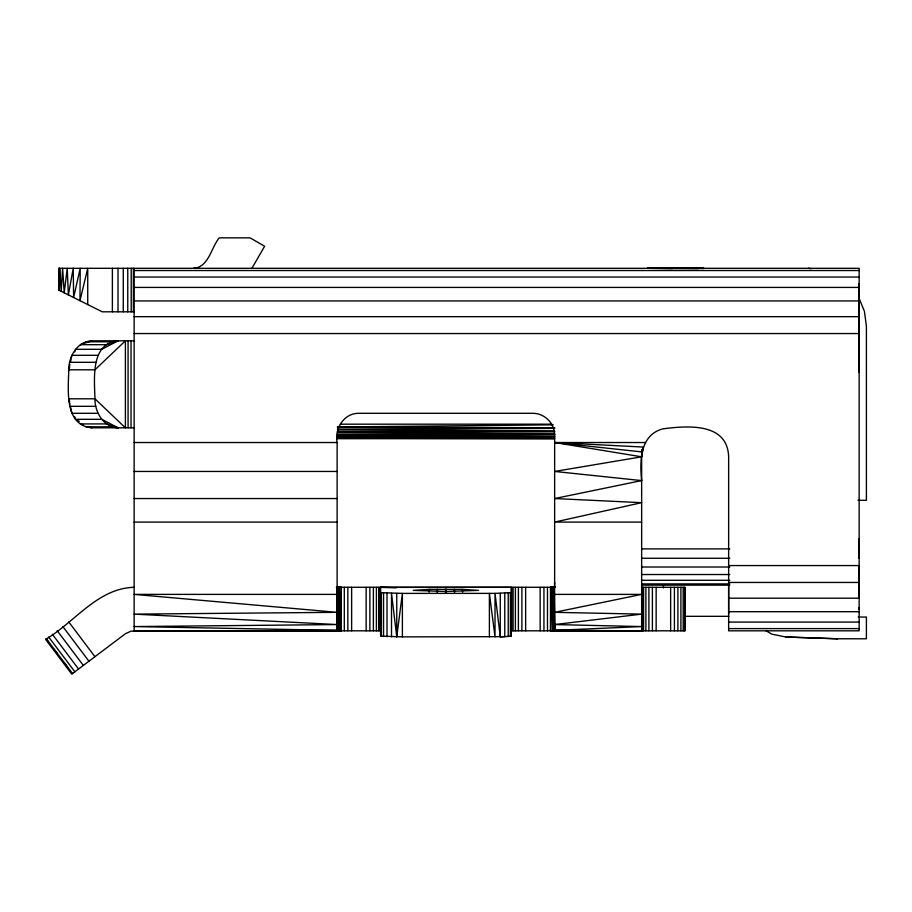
<?xml version="1.0" encoding="UTF-8"?>
<svg xmlns="http://www.w3.org/2000/svg" width="912" height="912" viewBox="0 0 912 912"><rect width="100%" height="100%" fill="white"/><g stroke="black" fill="none" stroke-linecap="round" stroke-linejoin="round"><path stroke-width="1.37" d="M87.734 304.562L87.734 268.31L79.96 300.675L80.222 268.31L73.621 297.506L73.234 268.31L68.377 294.884L67.226 268.31L64.205 292.798L62.62 268.31L61.207 291.293L59.713 268.31L59.314 290.347L58.733 290.062L58.733 268.31L859.15 268.31L859.15 630.819L728.642 630.819L728.642 456.809C727.502 422.222 687.26 425.779 663.081 428.811C639.7 434.842 639.757 461.369 641.649 480.59L554.644 498.545L641.649 502.672L554.644 522.097L641.649 522.097M134.132 587.317C97.698 588.137 74.602 622.349 45.6 639.403L71.774 674.139L125.4 633.737L131.032 631.15L337.132 630.374L337.132 586.598L341.282 587.317L341.282 630.819L337.132 630.374L337.132 442.525C334.522 428.731 343.835 413.056 358.883 413.307L532.893 413.307C544.532 413.239 554.713 423.419 554.644 435.058L554.644 630.374L550.495 630.819L550.495 587.317L554.473 586.883L554.644 582.529M511.142 636.12L511.142 587.317L380.635 587.396L380.635 636.12L402.386 636.884L504.769 636.656L511.142 636.12L511.142 592.64L495.022 593.381L402.386 593.404L380.635 592.64M554.644 594.385L641.649 594.385L554.644 612.328L641.649 614.118L554.644 624.56L554.644 630.374L641.649 630.819L641.649 449.639M728.642 614.05L728.642 584.82M859.15 607.768L859.15 609.068L859.15 607.586M859.15 596.323L859.15 565.565L728.642 565.565M858.659 555.853L859.15 558.372L858.728 539.129L858.659 542.104M858.637 365.085L858.842 372.244L859.15 283.575M338.683 630.762L339.218 587.271L337.52 630.614L337.315 586.883M550.495 587.317L551.942 587.294L550.495 630.819L641.649 630.819L554.473 630.545L553.105 587.225L552.558 630.785L551.942 587.294L554.644 586.598M341.282 587.317L339.845 630.808L339.218 587.271M59.713 268.31L58.858 290.119L58.733 268.31L58.835 272.437M858.659 550.472L858.716 539.323L859.15 558.372M641.649 456.809L643.336 447.051L554.644 442.525L641.649 456.809L554.644 471.447L641.649 480.59M134.132 427.808L91.918 427.808C63.817 425.277 68.389 389.036 68.765 369.805C68.605 356.501 77.383 341.305 91.918 340.803L134.132 340.803M74.693 351.861L75.548 349.307L101.722 349.307L118.104 340.803C89.992 343.345 94.563 379.586 94.939 398.806C94.78 412.121 103.569 427.318 118.104 427.808L101.722 419.315L75.548 419.315L74.693 416.75M391.51 636.781L391.51 593.302L396.754 636.85L402.386 593.404L402.386 636.872M859.15 369.713L858.83 372.096L859.15 353.047L858.659 355.463M429.153 592.105L429.575 589.38L462.202 589.38L478.515 590.372L445.888 591.5L413.261 590.372L429.575 589.38M642.059 451.93L554.644 442.525L645.411 442.525M436.951 591.991L437.441 589.266L437.441 592.07M445.364 591.945L445.888 589.232L446.413 591.945M69.893 404.084L68.765 398.806L94.939 398.806L125.4 427.808L125.4 340.803L94.939 369.805L68.765 369.805L69.893 364.538M70.452 361.904L71.866 355.304L98.04 355.304M68.765 369.805L69.608 367.251M251.894 268.31L264.64 246.24L250.105 237.861L219.245 237.861C211.094 247.483 208.859 267.524 193.298 268.31M702.65 268.607L703.893 268.31L647.44 268.31L672.874 268.573M91.918 340.803L80.336 344.69L106.522 344.69L118.104 340.803M703.255 268.345L647.44 268.31L698.398 268.584M553.105 630.762L554.257 630.614M489.391 636.872L489.391 593.404L495.022 636.85L495.022 593.381L500.266 636.781L504.769 636.656L504.769 593.176M337.474 426.987L553.196 424.844M554.61 428.355L337.474 429.734L554.61 431.057M554.61 431.729L337.474 432.71L554.61 434.055M554.61 434.614L337.474 435.218L554.61 436.392M337.474 437.11L554.61 436.825L337.474 436.745M259.156 630.648L134.132 630.819L134.132 268.31M134.132 270.533L859.15 270.533M134.132 277.043L859.15 277.043M134.132 287.417L859.15 287.417M134.132 300.937L859.15 300.937M134.132 311.813L102.235 311.813L58.733 290.062M134.132 316.669L859.15 316.669M134.132 333.553L859.15 333.553M85.922 341.795L112.108 341.795M69.551 362.303L95.726 362.303M69.551 406.319L95.726 406.319M98.04 413.307L71.866 413.307L70.452 406.718M340.313 424.183L551.771 424.183M85.922 426.816L112.108 426.816M337.474 427.933L554.61 427.933M337.474 431.433L554.61 431.433M337.474 434.443L554.61 434.443M337.474 438.193L554.61 438.592M336.995 438.683L554.496 438.683M134.132 442.525L337.132 442.525M134.132 471.447L337.132 471.447M134.132 498.545L337.132 498.545M857.975 500.312L866.4 500.312L866.4 326.302L864.428 311.3L858.625 297.312M134.132 522.097L337.132 522.097M641.649 548.887L729.782 548.887M641.649 558.269L729.782 558.269M641.649 567.013L729.782 567.013M641.649 574.526L729.782 574.526M641.649 580.283L729.782 580.283M728.642 582.449L859.15 582.449M641.649 583.908L729.782 583.908M641.649 585.139L729.782 585.139M336.368 587.271L555.385 587.271M641.649 587.317L685.14 587.317L685.14 630.819L510.64 630.819M337.132 594.385L134.132 594.385L337.132 612.328L134.132 614.118L337.132 624.56L134.132 626.567L337.132 630.374L337.828 587.089L339.218 587.271M728.642 598.192L859.15 598.192M728.642 611.701L859.15 611.701M684.752 616.318L728.882 616.318M858.181 617.036L866.4 617.036L866.4 638.788L836.874 638.776L785.825 636.998L771.894 634.182L765.749 630.614M728.642 622.075L859.15 622.075M728.642 628.596L859.15 628.596M381.227 630.819L134.132 630.819L341.282 630.819M647.44 268.31L702.958 268.424M337.474 427.044L554.61 427.728M337.474 437.133L554.61 437.942M568.347 630.648L641.649 630.819L553.949 630.671L553.105 587.225M836.874 638.776L837.626 638.788L785.825 636.998M554.644 624.56L641.649 626.567L554.644 630.374L554.257 586.997L554.473 630.545M380.635 587.317L396.241 587.784M808.397 268.31L811.133 268.664M118.104 427.808L106.522 423.92L80.336 423.92L82.912 424.787M88.065 426.52L91.918 427.808M75.548 419.315L79.321 421.276M68.765 621.95L94.939 656.697M62.768 626.464L88.943 661.211M57.182 630.682L83.357 665.418M52.383 634.296L78.569 669.032M48.701 637.066L74.887 671.802M46.387 638.81L72.572 673.546M46.193 638.959L48.724 642.322M53.797 649.048L57.171 653.528M64.775 663.617L68.149 668.097M68.765 398.806L69.608 401.371M454.826 591.991L454.336 589.266L454.336 592.07M462.202 589.38L462.623 592.105M858.648 538.867L859.15 542.207M859.15 290.062L859.15 291.236M684.65 587.317L684.65 630.819M683.202 587.317L683.202 630.819M680.899 587.317L680.899 630.819M677.89 587.317L677.89 630.819M674.401 587.317L674.401 630.819M670.651 587.317L670.651 630.819M663.4 585.139L663.4 587.978M656.15 587.317L656.15 630.819M652.388 587.317L652.388 630.819M648.899 587.317L648.899 630.819M645.89 587.317L645.89 630.819M643.587 587.317L643.587 630.819M642.139 587.317L642.139 630.819M547.474 587.317L547.474 630.819M543.94 587.317L543.94 630.819M540.143 587.317L540.143 630.819M525.643 587.317L525.643 630.819M521.892 587.317L521.892 630.819M518.392 587.317L518.392 630.819M515.383 587.317L515.383 630.819M513.08 587.317L513.08 630.819M511.632 587.317L511.632 630.819M510.401 592.846L510.401 636.314M508.223 593.028L508.223 636.496M500.266 593.302L500.266 636.781M445.888 589.232L445.888 592.036M396.754 593.381L396.754 636.85M387.007 593.176L387.007 636.656M383.553 593.028L383.553 636.496M381.376 592.846L381.376 636.314M380.144 587.317L380.144 630.819M378.697 587.317L378.697 630.819M376.394 587.317L376.394 630.819M373.384 587.317L373.384 630.819M369.884 587.317L369.884 630.819M366.134 587.317L366.134 630.819M351.633 587.317L351.633 630.819M347.837 587.317L347.837 630.819M344.303 587.317L344.303 630.819M133.391 268.31L133.391 311.813M131.214 268.31L131.214 311.813M131.032 340.803L131.032 427.808M128.079 340.803L128.079 427.808M127.76 268.31L127.76 311.813M123.257 268.31L123.257 311.813M118.013 268.31L118.013 311.813M112.381 268.31L112.381 311.813"/></g></svg>
